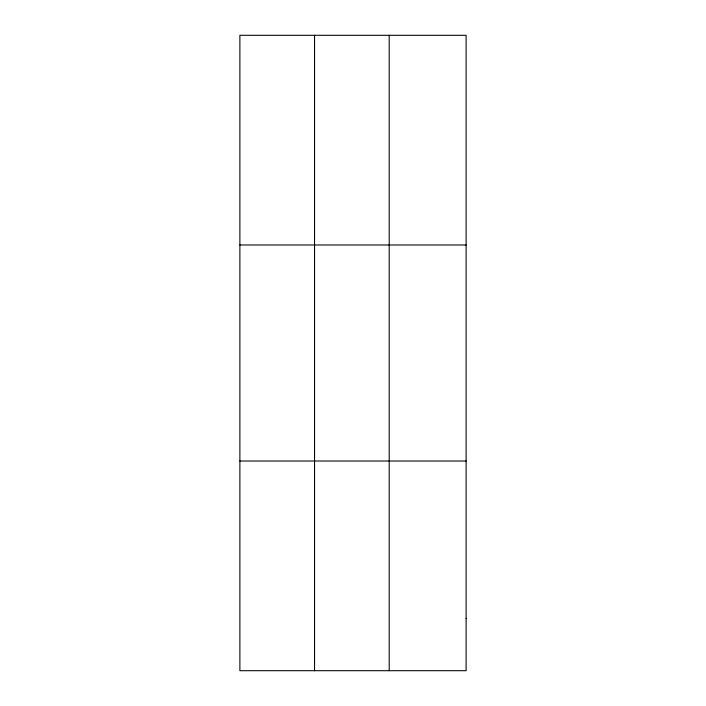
<?xml version="1.0" encoding="UTF-8"?>
<svg xmlns="http://www.w3.org/2000/svg" width="706" height="706" viewBox="0 0 706 706"><rect width="100%" height="100%" fill="white"/><g stroke="black" fill="none" stroke-linecap="round" stroke-linejoin="round"><path stroke-width="1.06" d="M314.541 35.3L314.541 670.7M389.2 35.3L389.2 670.7M239.881 244.982L466.119 244.982M239.881 461.018L466.119 461.018M466.119 618.279L466.119 670.7L239.881 670.7L239.881 35.3L466.119 35.3L466.119 618.279"/></g></svg>
